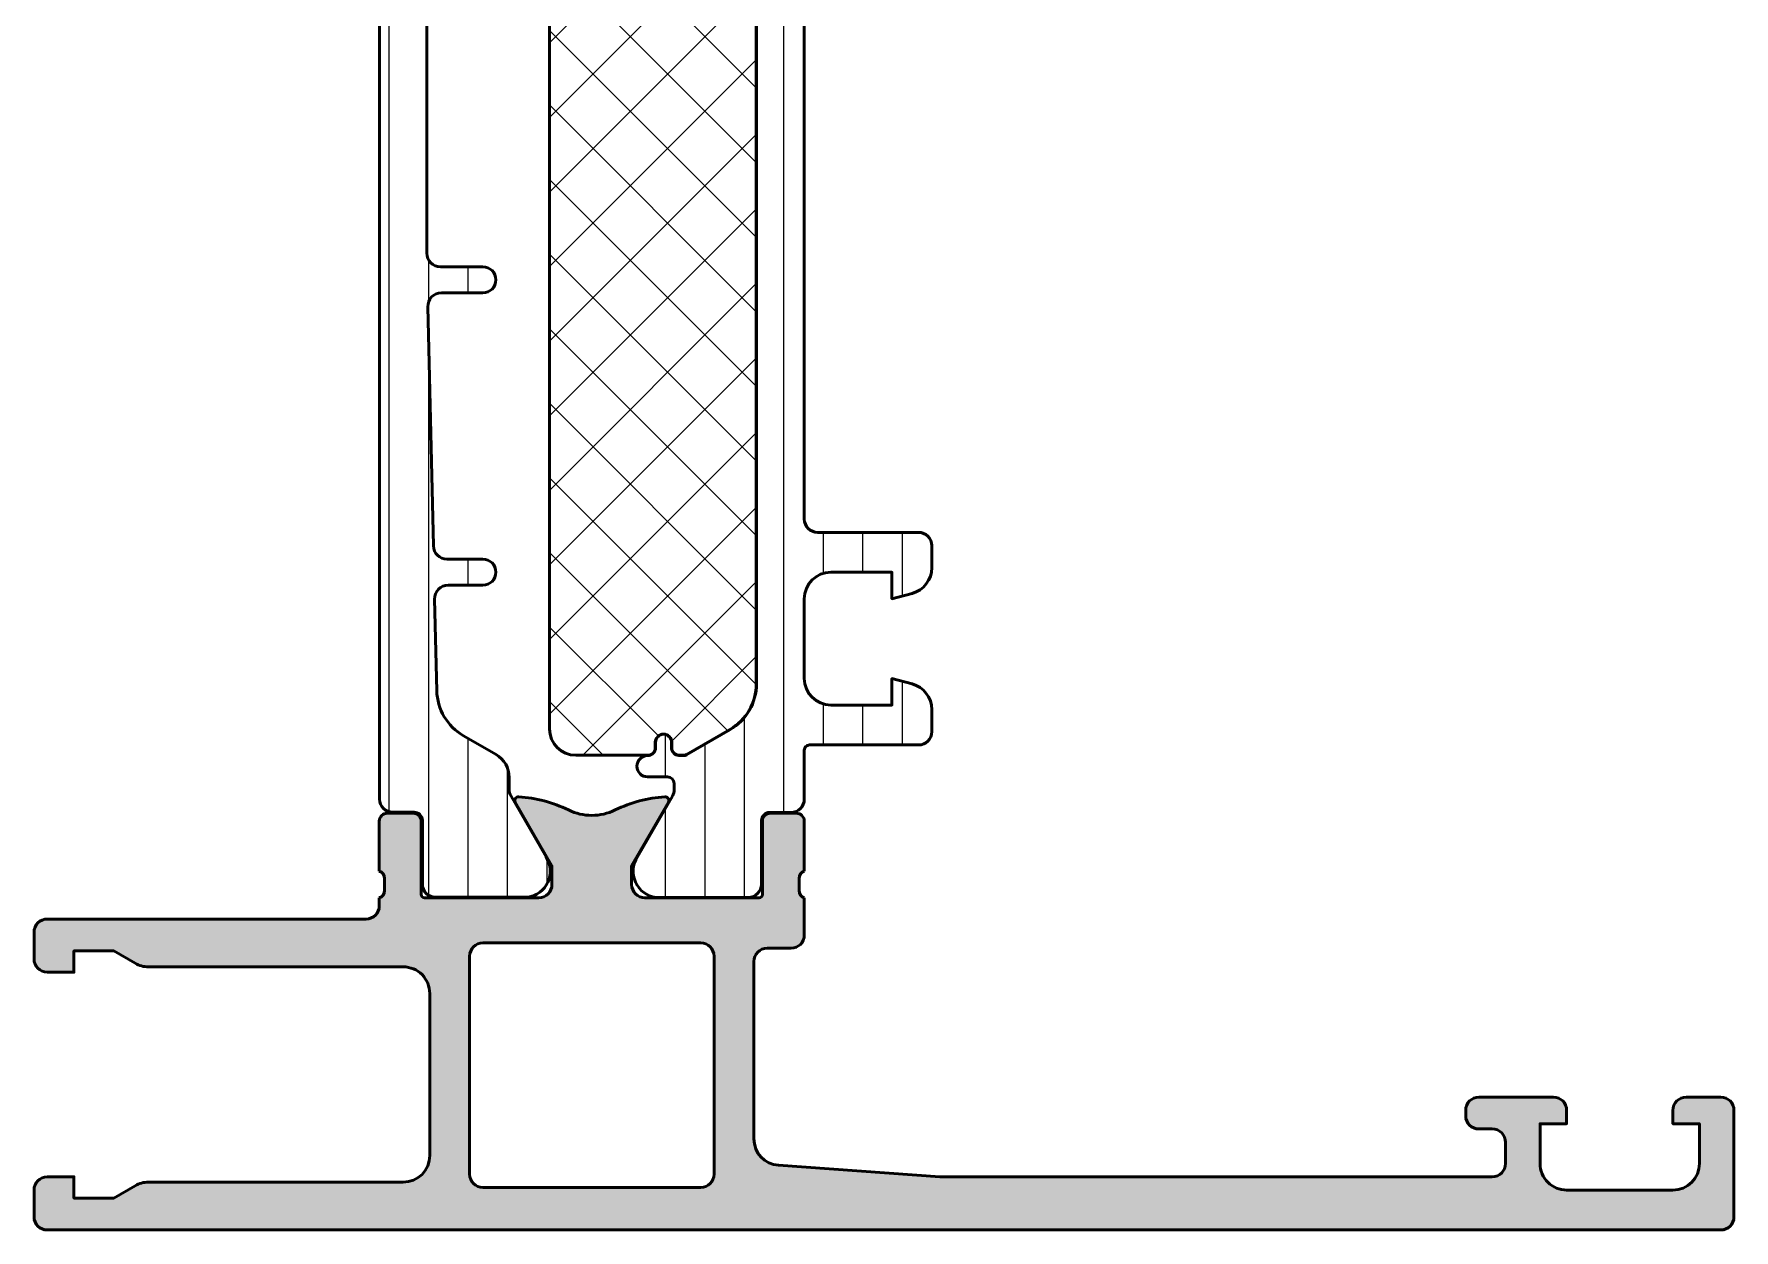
# Model space of a CAD drawing. Extents: x 0 to 64, y 0 to 90.
# Drawn here: x 0 to 64, y 0 to 45 of the extents above; entities that cross this region are included whole.
import ezdxf

# ---------------------------------------------------------------- set-up
doc = ezdxf.new("R2010")
doc.units = 0
for name, color, linetype, lineweight in [('0S-Alu contour', 7, 'Continuous', 50), ('0S-Alu hatch', 252, 'Continuous', 25), ('0S-Plastic contour', 254, 'Continuous', 50), ('0S-Plastic hatch', 253, 'Continuous', 25), ('0S-PT contour', 91, 'Continuous', 50), ('0S-PT hatch', 103, 'Continuous', 25)]:
    doc.layers.add(name, color=color, linetype=linetype, lineweight=lineweight)
pattern_1 = [(90, (0, 0), (-1.4859, 0), [])]

# ---------------------------------------------------------------- blocks, each defined once
blk = doc.blocks.new('284595__33B7B523_3180_4EC0_B759_529FD89ACDA0___2BCDDDB6_33B8_4ADF_B3D1_63E1802FA25A_')
at = {"layer": '0S-Plastic hatch'}
h = blk.add_hatch(dxfattribs=at)
h.set_pattern_fill('ANSI31', color=256, scale=0.4680000000000001, angle=45, style=0)
h.set_pattern_definition(pattern_1)
edge = h.paths.add_edge_path()
edge.add_line((13.01000000000008, 66.29000299999998), (13.00999999999989, 16.20999700000011))
edge.add_arc((13.49999999999999, 16.2099970000001), 0.4900000000001015, 180, 270.0000000000004)
edge.add_line((13.49999999999999, 15.719997), (14.31033401224253, 15.719997))
edge.add_ellipse((14.31033331504887, 15.40999630290355), major_axis=(-0.3100006970972397, 0), ratio=1, start_angle=179.99987114239, end_angle=269.9998711414056, ccw=False)
edge.add_line((14.62033401214533, 15.40999560572257), (14.61999938293617, 13.00999856427072))
edge.add_arc((15.10999536037491, 13.00999597743861), 0.489995977445572, 179.9996975194316, 269.9999999999988)
edge.add_line((15.1099953603749, 12.51999999999304), (18.5858224961842, 12.52))
edge.add_arc((18.44422884910812, 13.49981807472285), 0.9899960709244728, 278.2228963588981, 392.7407569883898)
edge.add_line((19.27694055408894, 14.03524634894251), (17.9583043908062, 16.31919149350405))
edge.add_ellipse((18.39997736187124, 16.5741914672896), major_axis=(-0.5100000000000495, 0), ratio=1, start_angle=-0.5398516222142007, end_angle=29.999996599342012, ccw=False)
edge.add_line((17.88999999999987, 16.57899671221187), (17.88999999999986, 17.03149545762271))
edge.add_arc((16.89999999999989, 17.03149545762269), 0.9899999999999664, 0, 60.00000000000126)
edge.add_line((17.39499999999986, 17.88886060736927), (16.16814668627394, 18.59718469830506))
edge.add_ellipse((17.173146686274, 20.337895759912), major_axis=(-2.010000000000213, 0), ratio=1, start_angle=1.3413950657791816, end_angle=60.00000000000148, ccw=False)
edge.add_line((15.16369751219449, 20.29084242005165), (15.08297730594225, 23.73806109287132))
edge.add_ellipse((15.59283754414147, 23.75000000000006), major_axis=(-0.5100000000000032, 0), ratio=1, start_angle=-89.99999999999972, end_angle=1.3413950657787268, ccw=False)
edge.add_line((15.59283754414147, 24.26000000000006), (16.90000000000004, 24.26000000000005))
edge.add_arc((16.90000000000004, 24.75000000000006), 0.490000000000002, 270, 450)
edge.add_line((16.90000000000004, 25.24000000000006), (15.54600546650817, 25.24000000000006))
edge.add_ellipse((15.54600546650817, 25.75000000000006), major_axis=(-0.5100000000000052, 0), ratio=1, start_angle=1.3413950657787268, end_angle=90.0000000000004, ccw=False)
edge.add_line((15.03614522830894, 25.73806109287133), (14.82540087895906, 34.73806109287135))
edge.add_ellipse((15.33526111715824, 34.75000000000009), major_axis=(-0.509999999999957, 0), ratio=1, start_angle=-89.9999999999996, end_angle=1.3413950657787268, ccw=False)
edge.add_line((15.33526111715823, 35.26000000000005), (16.90000000000004, 35.26000000000006))
edge.add_arc((16.90000000000004, 35.75000000000006), 0.490000000000002, 270.0000000000004, 450.0000000000004)
edge.add_line((16.90000000000004, 36.24000000000006), (15.29999999999999, 36.24000000000005))
edge.add_ellipse((15.29999999999998, 36.75000000000005), major_axis=(-0.509999999999998, 0), ratio=1, start_angle=0, end_angle=90.0000000000012, ccw=False)
edge.add_line((14.78999999999998, 36.75000000000006), (14.78999999999998, 45.75000000000007))
edge.add_ellipse((15.29999999999998, 45.75000000000007), major_axis=(-0.5099999999999963, 0), ratio=1, start_angle=269.9999999999992, end_angle=360, ccw=False)
edge.add_line((15.29999999999999, 46.26000000000007), (16.90000000000003, 46.26000000000006))
edge.add_arc((16.90000000000003, 46.75000000000006), 0.490000000000002, 270.0000000000004, 450.0000000000004)
edge.add_line((16.90000000000002, 47.24000000000006), (15.33526111715828, 47.24000000000003))
edge.add_ellipse((15.33526111715829, 47.75000000000004), major_axis=(-0.5100000000000052, 0), ratio=1, start_angle=-1.34139506577759, end_angle=89.99999999999977, ccw=False)
edge.add_line((14.82540087895905, 47.76193890712877), (15.03614522830894, 56.7619389071288))
edge.add_ellipse((15.54600546650817, 56.75000000000006), major_axis=(-0.5100000000000051, 0), ratio=1, start_angle=270.0000000000004, end_angle=358.6586049342208, ccw=False)
edge.add_line((15.54600546650817, 57.26000000000006), (16.90000000000005, 57.26000000000006))
edge.add_arc((16.90000000000005, 57.75000000000006), 0.490000000000002, 270, 450)
edge.add_line((16.90000000000005, 58.24000000000006), (15.59283754414147, 58.24000000000007))
edge.add_ellipse((15.59283754414147, 58.75000000000007), major_axis=(-0.5099999999999909, 0), ratio=1, start_angle=-1.34139506577759, end_angle=89.9999999999996, ccw=False)
edge.add_line((15.08297730594225, 58.7619389071288), (15.16369751219449, 62.20915757994848))
edge.add_ellipse((17.17314668627377, 62.16210424008814), major_axis=(-2.009999999999975, 0), ratio=1, start_angle=299.9999999999988, end_angle=358.65860493422105, ccw=False)
edge.add_line((16.16814668627382, 63.90281530169487), (17.39499999999986, 64.61113939263076))
edge.add_arc((16.89999999999988, 65.46850454237736), 0.9899999999999973, 299.9999999999992, 360)
edge.add_line((17.88999999999987, 65.46850454237742), (17.88999999999984, 65.92100328778709))
edge.add_ellipse((18.39997736187141, 65.9258085327103), major_axis=(-0.5100000000002535, 0), ratio=1, start_angle=-29.999996599344627, end_angle=0.5398516223189063, ccw=False)
edge.add_line((17.95830439080621, 66.18080850649596), (19.27694055408881, 68.4647536510573))
edge.add_arc((18.44422884910811, 69.00018192527715), 0.9899960709244741, 327.2592430115969, 441.7771036410994)
edge.add_line((18.58582249618423, 69.97999999999999), (15.10999536037492, 69.98000000000695))
edge.add_arc((15.10999536036554, 69.49000402257074), 0.4899959774362089, 89.99999999890326, 180.0079887600601)
edge.add_line((14.61999938769228, 69.48993570235024), (14.62033400922925, 67.09004622298073))
edge.add_ellipse((14.31033401224254, 67.09000299999998), major_axis=(-0.309999999999981, 0), ratio=1, start_angle=90.00000000000068, end_angle=180.0079886915353, ccw=False)
edge.add_line((14.31033401224254, 66.780003), (13.50000000000007, 66.78000299999998))
edge.add_arc((13.50000000000007, 66.29000299999998), 0.4899999999999949, 90.00000000000082, 180)
at = {"layer": '0S-Plastic contour', "color": 7}
for points in [[(18.58582249618423, 69.97999999999999), (15.10999536037492, 69.98000000000695)], [(14.61999938769228, 69.48993570235024), (14.62033400922925, 67.09004622298073)], [(17.95830439080621, 66.18080850649596), (19.27694055408881, 68.4647536510573)], [(14.31033401224254, 66.780003), (13.50000000000007, 66.78000299999998)], [(13.01000000000008, 66.29000299999998), (13.00999999999989, 16.20999700000011)], [(17.88999999999987, 65.46850454237742), (17.88999999999984, 65.92100328778709)], [(16.16814668627382, 63.90281530169487), (17.39499999999986, 64.61113939263076)], [(15.08297730594225, 58.7619389071288), (15.16369751219449, 62.20915757994848)], [(16.90000000000005, 58.24000000000006), (15.59283754414147, 58.24000000000007)], [(15.54600546650817, 57.26000000000006), (16.90000000000005, 57.26000000000006)], [(14.82540087895905, 47.76193890712877), (15.03614522830894, 56.7619389071288)], [(16.90000000000002, 47.24000000000006), (15.33526111715828, 47.24000000000003)], [(15.29999999999999, 46.26000000000007), (16.90000000000003, 46.26000000000006)], [(14.78999999999998, 36.75000000000006), (14.78999999999998, 45.75000000000007)], [(16.90000000000004, 36.24000000000006), (15.29999999999999, 36.24000000000005)], [(15.33526111715823, 35.26000000000005), (16.90000000000004, 35.26000000000006)], [(15.03614522830894, 25.73806109287133), (14.82540087895906, 34.73806109287135)], [(16.90000000000004, 25.24000000000006), (15.54600546650817, 25.24000000000006)], [(15.16369751219449, 20.29084242005165), (15.08297730594225, 23.73806109287132)], [(15.59283754414147, 24.26000000000006), (16.90000000000004, 24.26000000000005)], [(17.39499999999986, 17.88886060736927), (16.16814668627394, 18.59718469830506)], [(17.88999999999987, 16.57899671221187), (17.88999999999986, 17.03149545762271)], [(19.27694055408894, 14.03524634894251), (17.9583043908062, 16.31919149350405)], [(13.49999999999999, 15.719997), (14.31033401224253, 15.719997)], [(14.62033401214533, 15.40999560572257), (14.61999938293617, 13.00999856427072)], [(15.1099953603749, 12.51999999999304), (18.5858224961842, 12.52)]]:
    blk.add_lwpolyline(points, dxfattribs=at)
for centre, radius, start, end in [((15.10999536036554, 69.49000402257074), 0.4899959774362089, 89.99999999890326, 180.0079887600601), ((18.44422884910811, 69.00018192527715), 0.9899960709244741, 327.2592430115969, 81.77710364109939), ((13.50000000000007, 66.29000299999998), 0.4899999999999949, 90.00000000000082, 180), ((16.89999999999988, 65.46850454237736), 0.9899999999999973, 299.9999999999992, 0), ((16.90000000000005, 57.75000000000006), 0.490000000000002, 270, 90), ((16.90000000000003, 46.75000000000006), 0.490000000000002, 270.0000000000004, 90.00000000000043), ((16.90000000000004, 35.75000000000006), 0.490000000000002, 270.0000000000004, 90.00000000000043), ((16.90000000000004, 24.75000000000006), 0.490000000000002, 270, 90), ((16.89999999999989, 17.03149545762269), 0.9899999999999664, 0, 60.00000000000126), ((13.49999999999999, 16.2099970000001), 0.4900000000001015, 180, 270.0000000000004), ((18.44422884910812, 13.49981807472285), 0.9899960709244728, 278.2228963588981, 32.74075698838983), ((15.10999536037491, 13.00999597743861), 0.489995977445572, 179.9996975194316, 269.9999999999988)]:
    blk.add_arc(centre, radius, start, end, dxfattribs=at)
at = {"layer": '0S-Plastic contour', "color": 7, "extrusion": (0, 0, -1)}
for centre, radius, start, end in [((-14.31033401224254, 67.09000299999998), 0.309999999999981, 179.9920113084647, 269.9999999999993), ((-18.39997736187141, 65.9258085327103), 0.5100000000002535, 359.4601483776811, 29.99999659934461), ((-17.17314668627377, 62.16210424008814), 2.009999999999975, 1.341395065778929, 60.00000000000119), ((-15.59283754414147, 58.75000000000007), 0.5099999999999909, 270.0000000000004, 1.34139506577757), ((-15.54600546650817, 56.75000000000006), 0.5100000000000051, 1.341395065779201, 89.9999999999996), ((-15.33526111715829, 47.75000000000004), 0.5100000000000052, 270.0000000000002, 1.34139506577757), ((-15.29999999999998, 45.75000000000007), 0.5099999999999963, 0, 90.0000000000008), ((-15.29999999999998, 36.75000000000005), 0.509999999999998, 269.9999999999988, 0), ((-15.33526111715824, 34.75000000000009), 0.509999999999957, 358.6586049342213, 89.9999999999996), ((-15.54600546650817, 25.75000000000006), 0.5100000000000052, 269.9999999999996, 358.6586049342213), ((-15.59283754414147, 23.75000000000006), 0.5100000000000032, 358.6586049342213, 89.99999999999982), ((-17.173146686274, 20.337895759912), 2.010000000000213, 299.9999999999985, 358.6586049342208), ((-18.39997736187124, 16.5741914672896), 0.5100000000000495, 330.000003400658, 0.5398516222141895), ((-14.31033331504887, 15.40999630290355), 0.3100006970972397, 90.00012885859437, 180.0001288576101)]:
    blk.add_arc(centre, radius, start, end, dxfattribs=at)
blk = doc.blocks.new('284595__881D1F13_A224_472F_B342_1800A88279E9___0710FDD1_14EB_43BA_BEAD_82C7326BC82D_')
at = {"layer": '0S-Plastic hatch'}
h = blk.add_hatch(dxfattribs=at)
h.set_pattern_fill('ANSI31', color=256, scale=0.4680000000000001, angle=45, style=0)
h.set_pattern_definition(pattern_1)
edge = h.paths.add_edge_path()
edge.add_arc((29.19999999999973, 64.45000000004715), 0.2000000000000028, 180, 270.000000000001)
edge.add_line((29.19999999999973, 64.25000000004715), (33.29999999999973, 64.25000000004721))
edge.add_ellipse((33.29999999999972, 63.75000000004721), major_axis=(-0.5, 0), ratio=1, start_angle=180, end_angle=269.9999999999992, ccw=False)
edge.add_line((33.79999999999972, 63.75000000004722), (33.79999999999972, 62.91925077667283))
edge.add_ellipse((32.79999999999981, 62.91925077667283), major_axis=(-0.9999999999999147, 0), ratio=1, start_angle=105.00000000000341, end_angle=180, ccw=False)
edge.add_line((33.05881904510236, 61.95332495038386), (32.29999999999972, 61.7500000000472))
edge.add_line((32.29999999999972, 61.7500000000472), (32.29999999999972, 62.75000000004713))
edge.add_line((32.29999999999972, 62.75000000004713), (29.99999999999975, 62.7500000000472))
edge.add_arc((29.99999999999973, 61.75000000004719), 1.000000000000007, 89.99999999999876, 180)
edge.add_line((28.99999999999972, 61.75000000004718), (28.99999999999972, 58.75000000004718))
edge.add_arc((29.99999999999971, 58.75000000004718), 0.9999999999999928, 180, 270)
edge.add_line((29.99999999999971, 57.75000000004719), (32.29999999999972, 57.75000000004719))
edge.add_line((32.29999999999972, 57.75000000004719), (32.29999999999972, 58.75000000004718))
edge.add_line((32.29999999999972, 58.75000000004718), (33.05881904510222, 58.54667504971065))
edge.add_ellipse((32.79999999999976, 57.58074922342161), major_axis=(-0.9999999999999623, 0), ratio=1, start_angle=180, end_angle=255.0000000000029, ccw=False)
edge.add_line((33.79999999999972, 57.58074922342158), (33.79999999999971, 56.75000000004714))
edge.add_ellipse((33.29999999999976, 56.75000000004715), major_axis=(-0.4999999999999503, 0), ratio=1, start_angle=89.9999999999992, end_angle=180, ccw=False)
edge.add_line((33.29999999999976, 56.25000000004719), (29.49999999999973, 56.25000000004719))
edge.add_arc((29.49999999999973, 55.75000000004719), 0.5000000000000071, 90, 180)
edge.add_line((28.99999999999972, 55.75000000004719), (28.99999999999972, 26.74999999999999))
edge.add_arc((29.49999999999971, 26.74999999999999), 0.4999999999999823, 180, 269.9999999999996)
edge.add_line((29.49999999999971, 26.25000000000001), (33.29999999999976, 26.25000000000001))
edge.add_ellipse((33.29999999999976, 25.75000000000005), major_axis=(-0.499999999999961, 0), ratio=1, start_angle=180, end_angle=270.0000000000008, ccw=False)
edge.add_line((33.79999999999972, 25.75000000000005), (33.79999999999973, 24.91925077662571))
edge.add_ellipse((32.79999999999965, 24.91925077662569), major_axis=(-1.000000000000078, 0), ratio=1, start_angle=104.99999999999369, end_angle=180, ccw=False)
edge.add_line((33.05881904510208, 23.95332495033652), (32.29999999999972, 23.75000000000007))
edge.add_line((32.29999999999972, 23.75000000000007), (32.29999999999972, 24.74999999999998))
edge.add_line((32.29999999999972, 24.74999999999998), (29.99999999999964, 24.74999999999996))
edge.add_arc((29.99999999999966, 23.75000000000002), 0.999999999999936, 90.00000000000081, 180)
edge.add_line((28.99999999999972, 23.75000000000002), (28.99999999999972, 20.75000000000001))
edge.add_arc((29.99999999999972, 20.75000000000001), 0.9999999999999964, 180, 269.9999999999998)
edge.add_line((29.99999999999972, 19.75000000000001), (32.29999999999972, 19.75000000000001))
edge.add_line((32.29999999999972, 19.75000000000001), (32.29999999999972, 20.75000000000001))
edge.add_line((32.29999999999972, 20.75000000000001), (33.0588190451023, 20.54667504966338))
edge.add_ellipse((32.79999999999974, 19.58074922337433), major_axis=(-0.9999999999999879, 0), ratio=1, start_angle=180, end_angle=254.99999999999739, ccw=False)
edge.add_line((33.79999999999972, 19.58074922337433), (33.79999999999972, 18.74999999999994))
edge.add_ellipse((33.29999999999972, 18.74999999999995), major_axis=(-0.5, 0), ratio=1, start_angle=90.0000000000008, end_angle=180, ccw=False)
edge.add_line((33.29999999999972, 18.24999999999995), (29.19999999999975, 18.25000000000001))
edge.add_arc((29.19999999999975, 18.04999999999998), 0.2000000000000242, 89.99999999999898, 180)
edge.add_line((28.99999999999972, 18.04999999999998), (28.99999999999973, 16.2099943210905))
edge.add_ellipse((28.50000267890204, 16.2099943210905), major_axis=(-0.4999973210976875, 0), ratio=1, start_angle=89.9999999999996, end_angle=180, ccw=False)
edge.add_line((28.50000267890204, 15.70999699999281), (27.68966866666215, 15.70999699999999))
edge.add_arc((27.68966866665949, 15.40999699999997), 0.3000000000000114, 89.99999999949247, 180)
edge.add_line((27.38966866665948, 15.40999700000007), (27.39000061705651, 13.0099986170577))
edge.add_ellipse((26.89000463961789, 13.00999597743861), major_axis=(-0.4999959774455867, 0), ratio=1, start_angle=90, end_angle=180.0003024805684, ccw=False)
edge.add_line((26.89000463961789, 12.50999999999302), (23.41346050189336, 12.50999999999999))
edge.add_ellipse((23.55577115088469, 13.49981807472284), major_axis=(-0.9999960709244688, 0), ratio=1, start_angle=-32.7270160998379, end_angle=81.81839194810152, ccw=False)
edge.add_line((22.71451850189332, 14.04045299999994), (24.03303535120449, 16.32419148667226))
edge.add_arc((23.60002263447412, 16.57419146097182), 0.5000000000000001, 330.000003400654, 360.0057438232341)
edge.add_line((24.10002263196167, 16.57424158528562), (24.09999999873409, 16.80002506213941))
edge.add_arc((23.84999999997284, 16.79999999998251), 0.2500000000174774, 0.0057438232341285, 89.99999999999675)
edge.add_line((23.84999999997285, 17.05), (23.09959336060872, 17.05000000000001))
edge.add_ellipse((23.09959336060874, 17.44925907311677), major_axis=(-0.399259073116756, 0), ratio=1, start_angle=-90.00000000000313, end_angle=89.99999999999687, ccw=False)
edge.add_arc((23.09959336060879, 18.15000000000005), 0.3014818537665249, 269.9999999999946, 360)
edge.add_line((23.40107521437531, 18.15000000000005), (23.40107521437531, 18.35057079528622))
edge.add_ellipse((23.70050441908908, 18.35057079528622), major_axis=(-0.2994292047137641, 0), ratio=1, start_angle=180, end_angle=360, ccw=False)
edge.add_line((23.99993362380284, 18.35057079528622), (23.99993362380284, 18.14999999999997))
edge.add_arc((24.29993362380278, 18.14999999999997), 0.2999999999999474, 180, 266.6063607285564)
edge.add_line((24.28217495791441, 17.85052607828752), (24.46501280945995, 17.85052607828746))
edge.add_arc((24.46501280946001, 18.05052607828747), 0.2000000000000028, 269.9999999999817, 299.9999999999977)
edge.add_line((24.56501280946, 17.87732099753057), (26.1999999999997, 18.8212812921102))
edge.add_arc((25.19999999999976, 20.55333209967907), 1.999999999999962, 299.9999999999985, 360)
edge.add_line((27.19999999999973, 20.55333209967907), (27.19999999999971, 61.94666790036814))
edge.add_arc((25.19999999999983, 61.94666790036814), 1.999999999999882, 0, 59.99999999999638)
edge.add_line((26.19999999999988, 63.67871870793685), (24.56501280946032, 64.62267900251659))
edge.add_arc((24.46501280946025, 64.44947392175966), 0.2000000000000741, 59.99999999998711, 89.99999999999694)
edge.add_line((24.46501280946026, 64.64947392175974), (24.28217495791443, 64.64947392175971))
edge.add_arc((24.29993362380281, 64.35000000004725), 0.2999999999999755, 93.3936392714448, 180)
edge.add_line((23.99993362380284, 64.35000000004723), (23.99993362380283, 64.14942920476099))
edge.add_ellipse((23.70050441908907, 64.14942920476096), major_axis=(-0.2994292047137605, 0), ratio=1, start_angle=0, end_angle=180, ccw=False)
edge.add_line((23.40107521437531, 64.14942920476096), (23.40107521437531, 64.3500000000471))
edge.add_arc((23.09959336060874, 64.3500000000471), 0.3014818537665747, 0, 90)
edge.add_ellipse((23.09959336060873, 65.05074092693043), major_axis=(-0.3992590731167524, 0), ratio=1, start_angle=-89.99999999999898, end_angle=90.00000000000102, ccw=False)
edge.add_line((23.09959336060872, 65.45000000004718), (23.84999999997283, 65.45000000004721))
edge.add_arc((23.84999999997282, 65.7000000000647), 0.2500000000174936, 270.0000000000017, 359.9942561767659)
edge.add_line((24.09999999873409, 65.69997493790781), (24.10002263196195, 65.92575841754346))
edge.add_arc((23.60002263447413, 65.92580853907533), 0.4999999999999872, 359.9942564955642, 389.9999965993454)
edge.add_line((24.03303535120449, 66.17580851337489), (22.71451850189337, 68.45954700004714))
edge.add_ellipse((23.55577115088468, 69.00018192532434), major_axis=(-0.9999960709244738, 0), ratio=1, start_angle=-81.8183919481005, end_angle=32.72701609984421, ccw=False)
edge.add_line((23.41346050189333, 69.99000000004719), (26.89000199999283, 69.99000000004717))
edge.add_ellipse((26.8900046396179, 69.49000402260856), major_axis=(-0.4999959774455833, 0), ratio=1, start_angle=179.9920751942274, end_angle=270.0003024811847, ccw=False)
edge.add_line((27.39000061228083, 69.48993486618845), (27.38966866952904, 67.0900444938744))
edge.add_arc((27.68966866665949, 67.09000300004722), 0.3000000000000118, 179.9920752627532, 270.0000000005075)
edge.add_line((27.68966866666215, 66.7900030000472), (28.50000267890203, 66.79000300005437))
edge.add_ellipse((28.50000267890204, 66.29000567895667), major_axis=(-0.4999973210976946, 0), ratio=1, start_angle=180, end_angle=270.0000000000008, ccw=False)
edge.add_line((28.99999999999973, 66.29000567895667), (28.99999999999972, 64.45000000004715))
at = {"layer": '0S-Plastic contour', "color": 7}
for points in [[(23.41346050189333, 69.99000000004719), (26.89000199999283, 69.99000000004717)], [(27.39000061228083, 69.48993486618845), (27.38966866952904, 67.0900444938744)], [(24.03303535120449, 66.17580851337489), (22.71451850189337, 68.45954700004714)], [(27.68966866666215, 66.7900030000472), (28.50000267890203, 66.79000300005437)], [(24.09999999873409, 65.69997493790781), (24.10002263196195, 65.92575841754346)], [(28.99999999999973, 66.29000567895667), (28.99999999999972, 64.45000000004715)], [(23.09959336060872, 65.45000000004718), (23.84999999997283, 65.45000000004721)], [(24.46501280946026, 64.64947392175974), (24.28217495791443, 64.64947392175971)], [(23.40107521437531, 64.14942920476096), (23.40107521437531, 64.3500000000471)], [(23.99993362380284, 64.35000000004723), (23.99993362380283, 64.14942920476099)], [(26.19999999999988, 63.67871870793685), (24.56501280946032, 64.62267900251659)], [(29.19999999999973, 64.25000000004715), (33.29999999999973, 64.25000000004721)], [(33.79999999999972, 63.75000000004722), (33.79999999999972, 62.91925077667283)], [(33.05881904510236, 61.95332495038386), (32.29999999999972, 61.7500000000472), (32.29999999999972, 62.75000000004713), (29.99999999999975, 62.7500000000472)], [(27.19999999999973, 20.55333209967907), (27.19999999999971, 61.94666790036814)], [(28.99999999999972, 61.75000000004718), (28.99999999999972, 58.75000000004718)], [(29.99999999999971, 57.75000000004719), (32.29999999999972, 57.75000000004719), (32.29999999999972, 58.75000000004718), (33.05881904510222, 58.54667504971065)], [(33.79999999999972, 57.58074922342158), (33.79999999999971, 56.75000000004714)], [(28.99999999999972, 55.75000000004719), (28.99999999999972, 26.74999999999999)], [(33.29999999999976, 56.25000000004719), (29.49999999999973, 56.25000000004719)], [(29.49999999999971, 26.25000000000001), (33.29999999999976, 26.25000000000001)], [(33.79999999999972, 25.75000000000005), (33.79999999999973, 24.91925077662571)], [(33.05881904510208, 23.95332495033652), (32.29999999999972, 23.75000000000007), (32.29999999999972, 24.74999999999998), (29.99999999999964, 24.74999999999996)], [(28.99999999999972, 23.75000000000002), (28.99999999999972, 20.75000000000001)], [(29.99999999999972, 19.75000000000001), (32.29999999999972, 19.75000000000001), (32.29999999999972, 20.75000000000001), (33.0588190451023, 20.54667504966338)], [(33.79999999999972, 19.58074922337433), (33.79999999999972, 18.74999999999994)], [(24.56501280946, 17.87732099753057), (26.1999999999997, 18.8212812921102)], [(23.40107521437531, 18.15000000000005), (23.40107521437531, 18.35057079528622)], [(23.99993362380284, 18.35057079528622), (23.99993362380284, 18.14999999999997)], [(28.99999999999972, 18.04999999999998), (28.99999999999973, 16.2099943210905)], [(33.29999999999972, 18.24999999999995), (29.19999999999975, 18.25000000000001)], [(24.28217495791441, 17.85052607828752), (24.46501280945995, 17.85052607828746)], [(23.84999999997285, 17.05), (23.09959336060872, 17.05000000000001)], [(24.10002263196167, 16.57424158528562), (24.09999999873409, 16.80002506213941)], [(22.71451850189332, 14.04045299999994), (24.03303535120449, 16.32419148667226)], [(27.38966866665948, 15.40999700000007), (27.39000061705651, 13.0099986170577)], [(28.50000267890204, 15.70999699999281), (27.68966866666215, 15.70999699999999)], [(26.89000463961789, 12.50999999999302), (23.41346050189336, 12.50999999999999)]]:
    blk.add_lwpolyline(points, dxfattribs=at)
at = {"layer": '0S-Plastic contour', "color": 7, "extrusion": (0, 0, -1)}
for centre, radius, start, end in [((-23.55577115088468, 69.00018192532434), 0.9999960709244738, 327.2729839001558, 81.81839194810057), ((-26.8900046396179, 69.49000402260856), 0.4999959774455833, 89.99969751881534, 180.0079248057727), ((-28.50000267890204, 66.29000567895667), 0.4999973210976947, 89.9999999999992, 180), ((-23.09959336060873, 65.05074092693043), 0.3992590731167524, 269.999999999999, 89.99999999999898), ((-23.70050441908907, 64.14942920476096), 0.2994292047137605, 180, 0), ((-33.29999999999972, 63.75000000004721), 0.5, 90.00000000000081, 180), ((-32.79999999999981, 62.91925077667283), 0.9999999999999147, 180, 254.9999999999966), ((-32.79999999999976, 57.58074922342161), 0.9999999999999623, 104.9999999999971, 180), ((-33.29999999999976, 56.75000000004715), 0.4999999999999503, 180, 270.0000000000008), ((-33.29999999999976, 25.75000000000005), 0.499999999999961, 89.9999999999992, 180), ((-32.79999999999965, 24.91925077662569), 1.000000000000078, 180, 255.0000000000063), ((-32.79999999999974, 19.58074922337433), 0.9999999999999879, 105.0000000000026, 180), ((-23.70050441908908, 18.35057079528622), 0.2994292047137641, 0, 180), ((-33.29999999999972, 18.74999999999995), 0.5, 180, 269.9999999999992), ((-23.09959336060874, 17.44925907311677), 0.399259073116756, 270.0000000000031, 90.00000000000306), ((-28.50000267890204, 16.2099943210905), 0.4999973210976876, 180, 270.0000000000004), ((-23.55577115088469, 13.49981807472284), 0.9999960709244688, 278.1816080518985, 32.72701609983781), ((-26.89000463961789, 13.00999597743861), 0.4999959774455868, 179.9996975194316, 270)]:
    blk.add_arc(centre, radius, start, end, dxfattribs=at)
at = {"layer": '0S-Plastic contour', "color": 7}
for centre, radius, start, end in [((27.68966866665949, 67.09000300004722), 0.3000000000000118, 179.9920752627532, 270.0000000005075), ((23.60002263447413, 65.92580853907533), 0.4999999999999872, 359.9942564955642, 29.99999659934537), ((23.84999999997282, 65.7000000000647), 0.2500000000174936, 270.0000000000017, 359.9942561767659), ((23.09959336060874, 64.3500000000471), 0.3014818537665747, 0, 90), ((24.29993362380281, 64.35000000004725), 0.2999999999999755, 93.3936392714448, 180), ((24.46501280946025, 64.44947392175966), 0.2000000000000741, 59.99999999998711, 89.99999999999694), ((29.19999999999973, 64.45000000004715), 0.2000000000000028, 180, 270.000000000001), ((25.19999999999983, 61.94666790036814), 1.999999999999882, 0, 59.99999999999638), ((29.99999999999973, 61.75000000004719), 1.000000000000007, 89.99999999999876, 180), ((29.99999999999971, 58.75000000004718), 0.9999999999999928, 180, 270), ((29.49999999999973, 55.75000000004719), 0.5000000000000071, 90, 180), ((29.49999999999971, 26.74999999999999), 0.4999999999999823, 180, 269.9999999999996), ((29.99999999999966, 23.75000000000002), 0.999999999999936, 90.00000000000081, 180), ((25.19999999999976, 20.55333209967907), 1.999999999999962, 299.9999999999985, 0), ((29.99999999999972, 20.75000000000001), 0.9999999999999964, 180, 269.9999999999998), ((23.09959336060879, 18.15000000000005), 0.3014818537665249, 269.9999999999946, 0), ((24.29993362380278, 18.14999999999997), 0.2999999999999474, 180, 266.6063607285564), ((29.19999999999975, 18.04999999999998), 0.2000000000000242, 89.99999999999898, 180), ((24.46501280946001, 18.05052607828747), 0.2000000000000028, 269.9999999999817, 299.9999999999977), ((23.84999999997284, 16.79999999998251), 0.2500000000174774, 0.0057438232341285, 89.99999999999675), ((23.60002263447412, 16.57419146097182), 0.5000000000000001, 330.000003400654, 0.0057438232341285), ((27.68966866665949, 15.40999699999997), 0.3000000000000114, 89.99999999949247, 180)]:
    blk.add_arc(centre, radius, start, end, dxfattribs=at)
blk = doc.blocks.new('441320__E8AF9D89_E4EF_44AC_A508_3B91AE8FD7EA_')
at = {"layer": '0S-PT hatch'}
h = blk.add_hatch(dxfattribs=at)
h.set_pattern_fill('ANSI37', color=256, scale=0.625, angle=90, style=0)
h.set_pattern_definition([(135, (0, 0), (-1.403165018917055, -1.403165018917055), []), (225, (0, 0), (1.403165018917055, -1.403165018917055), [])])
edge = h.paths.add_edge_path()
edge.add_line((19.40999999999973, 63.65020331974266), (19.40999999999973, 18.84979668030451))
edge.add_arc((20.39999999999972, 18.84979668030451), 0.9899999999999984, 180, 270)
edge.add_line((20.39999999999972, 17.85979668030452), (23.10107521437531, 17.85979668030451))
edge.add_arc((23.10107521437531, 18.14979668030452), 0.2900000000000098, 270, 360)
edge.add_line((23.39107521437532, 18.14979668030451), (23.39107521437532, 18.35036747559076))
edge.add_ellipse((23.70050441908908, 18.35036747559076), major_axis=(-0.3094292047137621, 0), ratio=1, start_angle=180, end_angle=360, ccw=False)
edge.add_line((24.00993362380284, 18.35036747559077), (24.00993362380285, 18.14979668030452))
edge.add_arc((24.29993362380284, 18.14979668030452), 0.289999999999992, 180, 266.5483281938149)
edge.add_line((24.28247370832801, 17.86032275859203), (24.46501280946018, 17.86032275859203))
edge.add_arc((24.46501280946017, 18.05032275859203), 0.1899999999999977, 270.0000000000021, 300.000000000001)
edge.add_line((24.56001280946017, 17.88577793187299), (26.19499999999971, 18.82973822645256))
edge.add_arc((25.19999999999973, 20.5531287799836), 1.989999999999987, 299.9999999999994, 360)
edge.add_line((27.18999999999972, 20.5531287799836), (27.18999999999972, 61.94646458067262))
edge.add_arc((25.19999999999972, 61.94646458067262), 1.989999999999994, 0, 60.00000000000062)
edge.add_line((26.1949999999997, 63.66985513420367), (24.56001280946014, 64.61381542878325))
edge.add_arc((24.46501280946021, 64.44927060206425), 0.1899999999999396, 60.0000000000109, 90.00000000000857)
edge.add_line((24.46501280946018, 64.63927060206419), (24.28247370832794, 64.63927060206417))
edge.add_arc((24.29993362380283, 64.34979668035167), 0.2899999999999936, 93.45167180619706, 180)
edge.add_line((24.00993362380283, 64.34979668035167), (24.00993362380284, 64.14922588506546))
edge.add_ellipse((23.69996681190127, 64.14922588506546), major_axis=(-0.3099668119015639, 0), ratio=1, start_angle=0, end_angle=180, ccw=False)
edge.add_line((23.38999999999971, 64.14922588506546), (23.38999999999971, 64.34979668030454))
edge.add_arc((23.09959336060874, 64.34979668030454), 0.2904066393909694, 0, 89.99999999899975)
edge.add_line((23.09959336061381, 64.6402033196955), (20.40000000001698, 64.64020331974262))
edge.add_arc((20.3999999999997, 63.65020331974266), 0.9899999999999664, 89.99999999899991, 180)
at = {"layer": '0S-PT contour', "color": 7}
for points in [[(23.09959336061381, 64.6402033196955), (20.40000000001698, 64.64020331974262)], [(23.38999999999971, 64.14922588506546), (23.38999999999971, 64.34979668030454)], [(24.00993362380283, 64.34979668035167), (24.00993362380284, 64.14922588506546)], [(24.46501280946018, 64.63927060206419), (24.28247370832794, 64.63927060206417)], [(26.1949999999997, 63.66985513420367), (24.56001280946014, 64.61381542878325)], [(19.40999999999973, 63.65020331974266), (19.40999999999973, 18.84979668030451)], [(27.18999999999972, 20.5531287799836), (27.18999999999972, 61.94646458067262)], [(24.56001280946017, 17.88577793187299), (26.19499999999971, 18.82973822645256)], [(23.39107521437532, 18.14979668030451), (23.39107521437532, 18.35036747559076)], [(24.00993362380284, 18.35036747559077), (24.00993362380285, 18.14979668030452)], [(20.39999999999972, 17.85979668030452), (23.10107521437531, 17.85979668030451)], [(24.28247370832801, 17.86032275859203), (24.46501280946018, 17.86032275859203)]]:
    blk.add_lwpolyline(points, dxfattribs=at)
for centre, radius, start, end in [((20.3999999999997, 63.65020331974266), 0.9899999999999664, 89.99999999899991, 180), ((23.09959336060874, 64.34979668030454), 0.2904066393909694, 0, 89.99999999899975), ((24.29993362380283, 64.34979668035167), 0.2899999999999936, 93.45167180619706, 180), ((24.46501280946021, 64.44927060206425), 0.1899999999999396, 60.0000000000109, 90.00000000000857), ((25.19999999999972, 61.94646458067262), 1.989999999999994, 0, 60.00000000000062), ((25.19999999999973, 20.5531287799836), 1.989999999999987, 299.9999999999994, 0), ((20.39999999999972, 18.84979668030451), 0.9899999999999984, 180, 270), ((23.10107521437531, 18.14979668030452), 0.2900000000000098, 270, 0), ((24.29993362380284, 18.14979668030452), 0.289999999999992, 180, 266.5483281938149), ((24.46501280946017, 18.05032275859203), 0.1899999999999977, 270.0000000000021, 300.000000000001)]:
    blk.add_arc(centre, radius, start, end, dxfattribs=at)
at = {"layer": '0S-PT contour', "color": 7, "extrusion": (0, 0, -1)}
for centre, radius, start, end in [((-23.69996681190127, 64.14922588506546), 0.3099668119015639, 180, 0), ((-23.70050441908908, 18.35036747559076), 0.3094292047137621, 0, 180)]:
    blk.add_arc(centre, radius, start, end, dxfattribs=at)
blk = doc.blocks.new('445250__CE1DBDAE_B1CA_4013_81BF_CBC8E0D9547E_')
at = {"layer": '0S-Alu hatch'}
h = blk.add_hatch(color=256, dxfattribs=at)
edge = h.paths.add_edge_path()
edge.add_line((0.4999999999999996, 9.700000000000003), (1.499999999999999, 9.700000000000003))
edge.add_line((1.499999999999999, 9.700000000000003), (1.499999999999999, 10.5))
edge.add_line((1.499999999999999, 10.5), (3.000000000000001, 10.5))
edge.add_line((3.000000000000001, 10.5), (3.807179676972455, 10.03397459621556))
edge.add_arc((4.307179676972448, 10.89999999999999), 0.9999999999999907, 240.0000000000002, 270)
edge.add_line((4.307179676972448, 9.900000000000002), (13.9, 9.900000000000002))
edge.add_ellipse((13.9, 8.9), major_axis=(-1.000000000000001, 0), ratio=1, start_angle=180, end_angle=270.0000000000001, ccw=False)
edge.add_line((14.9, 8.899999999999997), (14.9, 2.799999999999997))
edge.add_ellipse((13.9, 2.800000000000001), major_axis=(-0.9999999999999982, 0), ratio=1, start_angle=90, end_angle=180, ccw=False)
edge.add_line((13.9, 1.800000000000001), (4.307179676972451, 1.8))
edge.add_arc((4.307179676972451, 0.7999999999999994), 1.000000000000001, 90, 120)
edge.add_line((3.80717967697245, 1.666025403784439), (2.999999999999999, 1.199999999999999))
edge.add_line((2.999999999999999, 1.199999999999999), (1.5, 1.2))
edge.add_line((1.5, 1.2), (1.5, 2))
edge.add_line((1.5, 2), (0.4999999999999999, 2))
edge.add_arc((0.5, 1.5), 0.5, 90.00000000000003, 180)
edge.add_line((0, 1.499999999999999), (1e-16, 0.5000000000000002))
edge.add_arc((0.5, 0.5), 0.5, 180, 269.9999999999999)
edge.add_line((0.4999999999999998, 1e-16), (63.5, -1e-16))
edge.add_arc((63.5, 0.4999999999999998), 0.4999999999999999, 270, 360)
edge.add_line((64, 0.4999999999999997), (63.99999999999999, 4.500000000000008))
edge.add_arc((63.5, 4.500000000000008), 0.4999999999999929, 0, 90)
edge.add_line((63.5, 5.000000000000001), (62.19999999999999, 4.999999999999998))
edge.add_arc((62.19999999999999, 4.500000000000005), 0.4999999999999929, 90, 180)
edge.add_line((61.7, 4.499999999999999), (61.70000000000001, 3.999999999999999))
edge.add_line((61.70000000000001, 3.999999999999999), (62.70000000000001, 3.999999999999998))
edge.add_line((62.70000000000001, 3.999999999999998), (62.7, 2.499999999999985))
edge.add_ellipse((61.70000000000001, 2.499999999999993), major_axis=(-0.9999999999999928, 0), ratio=1, start_angle=90, end_angle=180, ccw=False)
edge.add_line((61.70000000000001, 1.499999999999997), (57.70000000000001, 1.499999999999998))
edge.add_ellipse((57.69999999999999, 2.499999999999994), major_axis=(-0.9999999999999953, 0), ratio=1, start_angle=0, end_angle=90.0000000000008, ccw=False)
edge.add_line((56.69999999999999, 2.499999999999999), (56.69999999999999, 3.999999999999999))
edge.add_line((56.69999999999999, 3.999999999999999), (57.69999999999999, 3.999999999999999))
edge.add_line((57.69999999999999, 3.999999999999999), (57.69999999999999, 4.500000000000004))
edge.add_arc((57.2, 4.500000000000004), 0.4999999999999929, 0, 89.9999999999992)
edge.add_line((57.20000000000001, 4.999999999999997), (54.40000000000001, 5))
edge.add_arc((54.40000000000001, 4.499999999999988), 0.5000000000000125, 90, 180)
edge.add_line((53.9, 4.499999999999987), (53.9, 4.300000000000003))
edge.add_arc((54.40000000000001, 4.300000000000002), 0.5000000000000142, 180, 269.9999999999992)
edge.add_line((54.40000000000001, 3.799999999999988), (54.89999999999998, 3.799999999999998))
edge.add_ellipse((54.89999999999998, 3.299999999999973), major_axis=(-0.5000000000000245, 0), ratio=1, start_angle=180, end_angle=270.0000000000008, ccw=False)
edge.add_line((55.4, 3.299999999999982), (55.4, 2.500000000000006))
edge.add_ellipse((54.89999999999999, 2.500000000000009), major_axis=(-0.5000000000000142, 0), ratio=1, start_angle=90.00000000000159, end_angle=180, ccw=False)
edge.add_line((54.9, 1.999999999999999), (34.09999999999998, 2.000000000000001))
edge.add_line((34.09999999999998, 2.000000000000001), (28.02875295001209, 2.433660503570564))
edge.add_ellipse((28.1, 3.431119203401309), major_axis=(-1.00000000000001, 0), ratio=1, start_angle=0, end_angle=85.914383220025, ccw=False)
edge.add_line((27.09999999999999, 3.431119203401308), (27.10000000000001, 10.1))
edge.add_ellipse((27.6, 10.1), major_axis=(-0.4999999999999929, 0), ratio=1, start_angle=270, end_angle=360, ccw=False)
edge.add_line((27.6, 10.6), (28.50000000000001, 10.6))
edge.add_arc((28.5, 11.09999999999999), 0.4999999999999894, 270.0000000000004, 360)
edge.add_line((28.99999999999999, 11.09999999999998), (29.00000000000001, 12.5))
edge.add_ellipse((29.07883644654305, 12.76752059199312), major_axis=(-0.2788950563274406, 0), ratio=1, start_angle=-1.1645893741010127, end_angle=73.58012358050752, ccw=False)
edge.add_line((28.799999, 12.77318899999151), (28.79999899999999, 13.22678299999151))
edge.add_ellipse((29.07886709564317, 13.23244365946854), major_axis=(-0.2789255417371571, 0), ratio=1, start_angle=-73.57540544464553, end_angle=1.1628700728812191, ccw=False)
edge.add_line((29, 13.49998699999148), (29, 15.37999800000001))
edge.add_arc((28.70000000000001, 15.37999800000001), 0.2999999999999971, 0, 90)
edge.add_line((28.70000000000001, 15.679998), (27.72002568095722, 15.67999800000001))
edge.add_arc((27.72002568095722, 15.37999800000001), 0.2999999999999971, 90, 180)
edge.add_line((27.42002568095722, 15.37999800000001), (27.42002568095722, 12.62))
edge.add_ellipse((27.30002568095724, 12.62000000000001), major_axis=(-0.1199999999999761, 0), ratio=1, start_angle=90.00000000000341, end_angle=180, ccw=False)
edge.add_line((27.30002568095724, 12.50000000000003), (23.00000000000007, 12.50000000000004))
edge.add_ellipse((23.00000000000006, 13.00000000000003), major_axis=(-0.4999999999999876, 0), ratio=1, start_angle=0, end_angle=90.0000000000004, ccw=False)
edge.add_line((22.50000000000008, 13.00000000000008), (22.50000000000015, 13.7000000000001))
edge.add_line((22.50000000000015, 13.7000000000001), (23.88149545762234, 16.09282032302733))
edge.add_arc((23.76188021535156, 16.16188021535156), 0.1381197846484411, 329.9999999999972, 453.6515491367419)
edge.add_arc((24.07152568839024, 11.30987043491483), 5.000000000000011, 93.65154913674247, 116.0266645636034)
edge.add_ellipse((21, 17.60000000000003), major_axis=(-1.999999999999996, 0), ratio=1, start_angle=63.97333543639678, end_angle=116.02666456360359, ccw=False)
edge.add_arc((17.92847431160976, 11.30987043491484), 4.999999999999996, 63.9733354363965, 86.34845086325757)
edge.add_arc((18.23811978464845, 16.16188021535155), 0.1381197846484466, 86.34845086325832, 210)
edge.add_line((18.11850454237766, 16.09282032302733), (19.49999999999987, 13.7000000000001))
edge.add_line((19.49999999999987, 13.7000000000001), (19.49999999999993, 13.00000000000007))
edge.add_ellipse((18.99999999999995, 13.00000000000002), major_axis=(-0.4999999999999858, 0), ratio=1, start_angle=90.0000000000004, end_angle=180, ccw=False)
edge.add_line((18.99999999999995, 12.50000000000004), (14.69997431904275, 12.50000000000003))
edge.add_ellipse((14.69997431904275, 12.62000000000001), major_axis=(-0.1199999999999726, 0), ratio=1, start_angle=0, end_angle=89.9999999999992, ccw=False)
edge.add_line((14.57997431904278, 12.62000000000001), (14.57997431904278, 15.37999800000001))
edge.add_arc((14.27997431904278, 15.379998), 0.3000000000000007, 0, 89.99999999999967)
edge.add_line((14.27997431904278, 15.67999800000001), (13.3, 15.67999800000001))
edge.add_arc((13.3, 15.379998), 0.3000000000000025, 90, 180)
edge.add_line((12.99999999999999, 15.379998), (12.99999999999999, 13.49998699999149))
edge.add_ellipse((12.92113290435683, 13.23244365946855), major_axis=(-0.2789255417371474, 0), ratio=1, start_angle=178.8371299270963, end_angle=253.5754054446465, ccw=False)
edge.add_line((13.20000099999999, 13.22678299999141), (13.20000099999999, 12.77318899999148))
edge.add_ellipse((12.92116355345696, 12.76752059199312), major_axis=(-0.2788950563274252, 0), ratio=1, start_angle=106.4198764194924, end_angle=181.164589374096, ccw=False)
edge.add_line((13, 12.50000000000001), (13, 12.2))
edge.add_ellipse((12.5, 12.2), major_axis=(-0.5, 0), ratio=1, start_angle=90, end_angle=180, ccw=False)
edge.add_line((12.5, 11.7), (0.4999999999999983, 11.7))
edge.add_arc((0.4999999999999976, 11.2), 0.5, 89.99999999999991, 180)
edge.add_line((-2.4e-15, 11.2), (-2e-16, 10.2))
edge.add_arc((0.4999999999999997, 10.2), 0.5, 180, 270)
edge = h.paths.add_edge_path()
edge.add_line((16.4, 2.099999999999999), (16.4, 10.3))
edge.add_ellipse((16.9, 10.3), major_axis=(-0.4999999999999983, 0), ratio=1, start_angle=270, end_angle=360, ccw=False)
edge.add_line((16.9, 10.8), (25.1, 10.8))
edge.add_ellipse((25.1, 10.3), major_axis=(-0.4999999999999965, 0), ratio=1, start_angle=180, end_angle=270, ccw=False)
edge.add_line((25.6, 10.3), (25.6, 2.100000000000004))
edge.add_ellipse((25.09999999999999, 2.100000000000005), major_axis=(-0.5000000000000058, 0), ratio=1, start_angle=90, end_angle=180, ccw=False)
edge.add_line((25.09999999999999, 1.6), (16.9, 1.6))
edge.add_ellipse((16.9, 2.1), major_axis=(-0.5, 0), ratio=1, start_angle=0, end_angle=90, ccw=False)
at = {"layer": '0S-Alu contour', "color": 7}
for points in [[(18.11850454237766, 16.09282032302733), (19.49999999999987, 13.7000000000001), (19.49999999999993, 13.00000000000007)], [(22.50000000000008, 13.00000000000008), (22.50000000000015, 13.7000000000001), (23.88149545762234, 16.09282032302733)], [(12.99999999999999, 15.379998), (12.99999999999999, 13.49998699999149)], [(14.27997431904278, 15.67999800000001), (13.3, 15.67999800000001)], [(14.57997431904278, 12.62000000000001), (14.57997431904278, 15.37999800000001)], [(27.42002568095722, 15.37999800000001), (27.42002568095722, 12.62)], [(28.70000000000001, 15.679998), (27.72002568095722, 15.67999800000001)], [(29, 13.49998699999148), (29, 15.37999800000001)], [(13.20000099999999, 13.22678299999141), (13.20000099999999, 12.77318899999148)], [(28.799999, 12.77318899999151), (28.79999899999999, 13.22678299999151)], [(13, 12.50000000000001), (13, 12.2)], [(18.99999999999995, 12.50000000000004), (14.69997431904275, 12.50000000000003)], [(27.30002568095724, 12.50000000000003), (23.00000000000007, 12.50000000000004)], [(28.99999999999999, 11.09999999999998), (29.00000000000001, 12.5)], [(12.5, 11.7), (0.4999999999999983, 11.7)], [(-2.4e-15, 11.2), (-2e-16, 10.2)], [(0.4999999999999996, 9.700000000000003), (1.499999999999999, 9.700000000000003), (1.499999999999999, 10.5), (3.000000000000001, 10.5), (3.807179676972455, 10.03397459621556)], [(16.4, 2.099999999999999), (16.4, 10.3)], [(16.9, 10.8), (25.1, 10.8)], [(25.6, 10.3), (25.6, 2.100000000000004)], [(27.6, 10.6), (28.50000000000001, 10.6)], [(4.307179676972448, 9.900000000000002), (13.9, 9.900000000000002)], [(27.09999999999999, 3.431119203401308), (27.10000000000001, 10.1)], [(14.9, 8.899999999999997), (14.9, 2.799999999999997)], [(53.9, 4.499999999999987), (53.9, 4.300000000000003)], [(57.20000000000001, 4.999999999999997), (54.40000000000001, 5)], [(56.69999999999999, 2.499999999999999), (56.69999999999999, 3.999999999999999), (57.69999999999999, 3.999999999999999), (57.69999999999999, 4.500000000000004)], [(61.7, 4.499999999999999), (61.70000000000001, 3.999999999999999), (62.70000000000001, 3.999999999999998), (62.7, 2.499999999999985)], [(63.5, 5.000000000000001), (62.19999999999999, 4.999999999999998)], [(64, 0.4999999999999997), (63.99999999999999, 4.500000000000008)], [(54.40000000000001, 3.799999999999988), (54.89999999999998, 3.799999999999998)], [(55.4, 3.299999999999982), (55.4, 2.500000000000006)], [(3.80717967697245, 1.666025403784439), (2.999999999999999, 1.199999999999999), (1.5, 1.2), (1.5, 2), (0.4999999999999999, 2)], [(54.9, 1.999999999999999), (34.09999999999998, 2.000000000000001), (28.02875295001209, 2.433660503570564)], [(0, 1.499999999999999), (1e-16, 0.5000000000000002)], [(13.9, 1.800000000000001), (4.307179676972451, 1.8)], [(25.09999999999999, 1.6), (16.9, 1.6)], [(61.70000000000001, 1.499999999999997), (57.70000000000001, 1.499999999999998)], [(0.4999999999999998, 1e-16), (63.5, -1e-16)]]:
    blk.add_lwpolyline(points, dxfattribs=at)
for centre, radius, start, end in [((18.23811978464845, 16.16188021535155), 0.1381197846484466, 86.34845086325832, 210), ((17.92847431160976, 11.30987043491484), 4.999999999999996, 63.9733354363965, 86.34845086325757), ((24.07152568839024, 11.30987043491483), 5.000000000000011, 93.65154913674247, 116.0266645636034), ((23.76188021535156, 16.16188021535156), 0.1381197846484411, 329.9999999999972, 93.65154913674186), ((13.3, 15.379998), 0.3000000000000025, 90, 180), ((14.27997431904278, 15.379998), 0.3000000000000007, 0, 89.99999999999967), ((27.72002568095722, 15.37999800000001), 0.2999999999999971, 90, 180), ((28.70000000000001, 15.37999800000001), 0.2999999999999971, 0, 90), ((0.4999999999999976, 11.2), 0.5, 89.99999999999991, 180), ((28.5, 11.09999999999999), 0.4999999999999894, 270.0000000000004, 0), ((0.4999999999999997, 10.2), 0.5, 180, 270), ((4.307179676972448, 10.89999999999999), 0.9999999999999907, 240.0000000000002, 270), ((54.40000000000001, 4.499999999999988), 0.5000000000000125, 90, 180), ((57.2, 4.500000000000004), 0.4999999999999929, 0, 89.9999999999992), ((62.19999999999999, 4.500000000000005), 0.4999999999999929, 90, 180), ((63.5, 4.500000000000008), 0.4999999999999929, 0, 90), ((54.40000000000001, 4.300000000000002), 0.5000000000000142, 180, 269.9999999999992), ((0.5, 1.5), 0.5, 90.00000000000003, 180), ((4.307179676972451, 0.7999999999999994), 1.000000000000001, 90, 120), ((0.5, 0.5), 0.5, 180, 269.9999999999999), ((63.5, 0.4999999999999998), 0.4999999999999999, 270, 0)]:
    blk.add_arc(centre, radius, start, end, dxfattribs=at)
at = {"layer": '0S-Alu contour', "color": 7, "extrusion": (0, 0, -1)}
for centre, radius, start, end in [((-21, 17.60000000000003), 1.999999999999996, 243.9733354363964, 296.0266645636033), ((-12.92113290435683, 13.23244365946855), 0.2789255417371474, 106.4245945553535, 181.1628700729037), ((-29.07886709564317, 13.23244365946854), 0.2789255417371571, 358.8371299271188, 73.57540544464557), ((-18.99999999999995, 13.00000000000002), 0.4999999999999858, 180, 269.9999999999996), ((-23.00000000000006, 13.00000000000003), 0.4999999999999876, 269.9999999999996, 0), ((-12.5, 12.2), 0.5, 180, 270), ((-12.92116355345696, 12.76752059199312), 0.2788950563274252, 178.835410625904, 253.5801235805076), ((-14.69997431904275, 12.62000000000001), 0.1199999999999726, 270.0000000000008, 0), ((-27.30002568095724, 12.62000000000001), 0.1199999999999761, 180, 269.9999999999966), ((-29.07883644654305, 12.76752059199312), 0.2788950563274406, 286.4198764194926, 1.164589374100992), ((-16.9, 10.3), 0.4999999999999983, 0, 90), ((-25.1, 10.3), 0.4999999999999965, 90, 180), ((-27.6, 10.1), 0.4999999999999929, 0, 90), ((-13.9, 8.9), 1.000000000000001, 89.99999999999991, 180), ((-28.1, 3.431119203401309), 1.00000000000001, 274.085616779975, 0), ((-54.89999999999998, 3.299999999999973), 0.5000000000000245, 89.9999999999992, 180), ((-13.9, 2.800000000000001), 0.9999999999999982, 180, 270), ((-16.9, 2.1), 0.5, 270, 0), ((-25.09999999999999, 2.100000000000005), 0.5000000000000058, 180, 270), ((-54.89999999999999, 2.500000000000009), 0.5000000000000142, 180, 269.9999999999984), ((-57.69999999999999, 2.499999999999994), 0.9999999999999953, 269.9999999999992, 0), ((-61.70000000000001, 2.499999999999993), 0.9999999999999928, 180, 270)]:
    blk.add_arc(centre, radius, start, end, dxfattribs=at)
blk = doc.blocks.new('441320__ABFC5F77_671A_4B03_91AC_845B6CE31695_')
at = {"layer": '0S-Alu contour', "color": 7}
blk.add_blockref('445250__CE1DBDAE_B1CA_4013_81BF_CBC8E0D9547E_', (0, 0), dxfattribs=at)
at = {"layer": '0S-Plastic contour', "color": 7}
for name in ['284595__33B7B523_3180_4EC0_B759_529FD89ACDA0___2BCDDDB6_33B8_4ADF_B3D1_63E1802FA25A_', '284595__881D1F13_A224_472F_B342_1800A88279E9___0710FDD1_14EB_43BA_BEAD_82C7326BC82D_']:
    blk.add_blockref(name, (0, 0), dxfattribs=at)
at = {"layer": '0S-PT contour', "color": 7}
blk.add_blockref('441320__E8AF9D89_E4EF_44AC_A508_3B91AE8FD7EA_', (0, 0), dxfattribs=at)

msp = doc.modelspace()

# ---------------------------------------------------------------- block references
at = {"layer": '0S-Alu contour', "color": 7}
msp.add_blockref('441320__ABFC5F77_671A_4B03_91AC_845B6CE31695_', (0, 0), dxfattribs=at)

doc.saveas('drawing.dxf')
